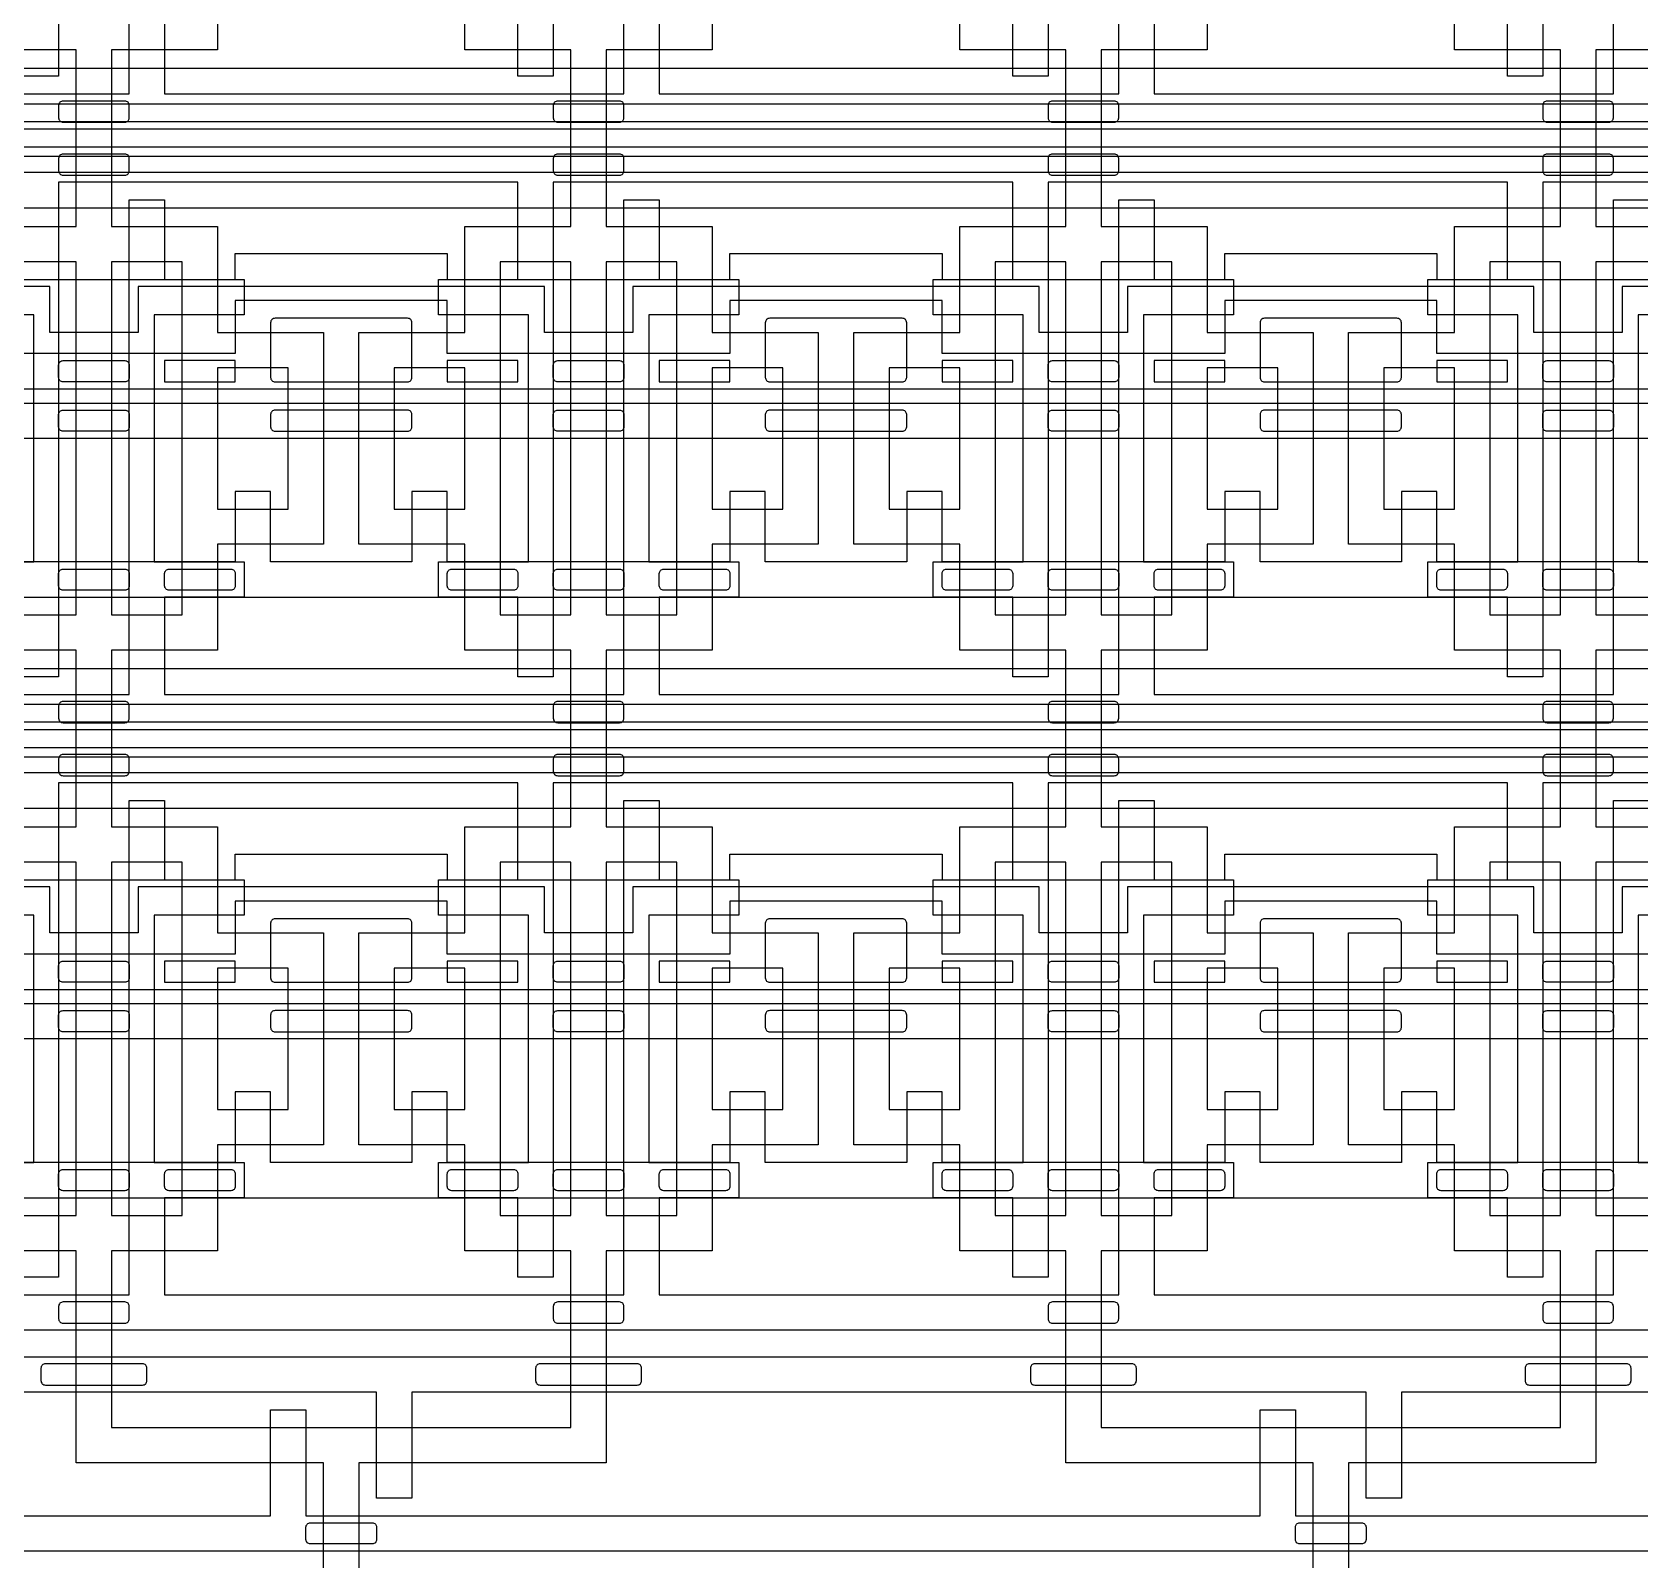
# Model space of a CAD drawing. Extents: x 0 to 194465, y -118660 to 40475.
# Drawn here: x 27637 to 32187, y 8948 to 13273 of the extents above; entities that cross this region are included whole.
import ezdxf

# ---------------------------------------------------------------- set-up
doc = ezdxf.new("R2010")
doc.units = 13
for name, color, linetype in [('Control 1 - Push up', 6, 'Continuous'), ('Control 2 - Push down', 1, 'Continuous'), ('Flow', 5, 'Continuous')]:
    doc.layers.add(name, color=color, linetype=linetype)

msp = doc.modelspace()

# ---------------------------------------------------------------- linework, layer by layer
at = {"layer": 'Control 1 - Push up'}
for points in [[(18462.498876, 11673.1072), (41962.498876, 11673.1072), (41962.498876, 13170.606938), (18462.498876, 13170.606938)], [(18362.498876, 13070.606938), (41862.498876, 13070.606938)], [(18262.498876, 13020.606938), (41762.498876, 13020.606938), (41762.498876, 12123.1072), (18262.498876, 12123.1072)], [(18162.498876, 12223.106938), (41662.498876, 12223.1072), (41662.498876, 12920.606938), (18162.498876, 12920.606938)], [(18062.498876, 12263.106939), (41562.498876, 12263.107199), (41562.498876, 12876.067922), (18062.498876, 12876.067922)], [(17962.498876, 12776.067922), (41462.498876, 12776.067922)], [(27412.498876, 12573.1072), (28212.498876, 12573.1072), (28212.498876, 12646.1072), (28812.498876, 12646.1072), (28812.498876, 12573.1072), (29612.498876, 12573.1072), (29612.498876, 12646.1072), (30212.498876, 12646.1072), (30212.498876, 12573.1072), (31012.498876, 12573.1072), (31012.498876, 12646.1072), (31612.498876, 12646.1072), (31612.498876, 12573.1072), (32412.498876, 12573.1072), (32412.498876, 12646.1072), (33012.498876, 12646.1072), (33012.498876, 12573.1072), (33812.498876, 12573.1072), (33812.498876, 12646.1072), (34412.498876, 12646.1072), (34412.498876, 12573.1072), (35212.498876, 12573.1072), (35212.498876, 12646.1072), (35812.498876, 12646.1072)], [(33287.498876, 12553.1072), (32137.498876, 12553.1072), (32137.498876, 12423.1072), (31887.498876, 12423.1072), (31887.498876, 12553.1072), (30737.498876, 12553.1072), (30737.498876, 12423.1072), (30487.498876, 12423.1072), (30487.498876, 12553.1072), (29337.498876, 12553.1072), (29337.498876, 12423.1072), (29087.498876, 12423.1072), (29087.498876, 12553.1072), (27937.498876, 12553.1072), (27937.498876, 12423.1072), (27687.498876, 12423.1072), (27687.498876, 12553.1072), (26537.498876, 12553.1072)], [(35812.498876, 12513.1072), (35212.498876, 12513.1072), (35212.498876, 12363.1072), (34412.498876, 12363.1072), (34412.498876, 12513.1072), (33812.498876, 12513.1072), (33812.498876, 12363.1072), (33012.498876, 12363.1072), (33012.498876, 12513.1072), (32412.498876, 12513.1072), (32412.498876, 12363.1072), (31612.498876, 12363.1072), (31612.498876, 12513.1072), (31012.498876, 12513.1072), (31012.498876, 12363.1072), (30212.498876, 12363.1072), (30212.498876, 12513.1072), (29612.498876, 12513.1072), (29612.498876, 12363.1072), (28812.498876, 12363.1072), (28812.498876, 12513.1072), (28212.498876, 12513.1072), (28212.498876, 12363.1072), (27412.498876, 12363.1072)], [(32412.498876, 11773.1072), (31612.498876, 11773.1072), (31612.498876, 11973.1072), (31512.498876, 11973.1072), (31512.498876, 11773.1072), (31112.498876, 11773.1072), (31112.498876, 11973.1072), (31012.498876, 11973.1072), (31012.498876, 11773.1072), (30212.498876, 11773.1072), (30212.498876, 11973.1072), (30112.498876, 11973.1072), (30112.498876, 11773.1072), (29712.498876, 11773.1072), (29712.498876, 11973.1072), (29612.498876, 11973.1072), (29612.498876, 11773.1072), (28812.498876, 11773.1072), (28812.498876, 11973.1072), (28712.498876, 11973.1072), (28712.498876, 11773.1072), (28312.498876, 11773.1072), (28312.498876, 11973.1072), (28212.498876, 11973.1072), (28212.498876, 11773.1072), (27412.498876, 11773.1072)], [(17962.498876, 9973.1072), (41962.498876, 9973.1072), (41962.498876, 11470.606938), (18462.498876, 11470.606938)], [(18362.498876, 11370.606938), (41862.498876, 11370.606938)], [(18262.498876, 11320.606938), (41762.498876, 11320.606938), (41762.498876, 10423.1072), (17962.498876, 10423.1072)], [(17962.498876, 10523.106936), (41662.498876, 10523.1072), (41662.498876, 11220.606938), (18162.498876, 11220.606938)], [(17962.498876, 10563.106939), (41562.498876, 10563.107199), (41562.498876, 11176.067922), (18062.498876, 11176.067922)], [(17962.498876, 11076.067922), (41462.498876, 11076.067922)], [(27412.498876, 10873.1072), (28212.498876, 10873.1072), (28212.498876, 10946.1072), (28812.498876, 10946.1072), (28812.498876, 10873.1072), (29612.498876, 10873.1072), (29612.498876, 10946.1072), (30212.498876, 10946.1072), (30212.498876, 10873.1072), (31012.498876, 10873.1072), (31012.498876, 10946.1072), (31612.498876, 10946.1072), (31612.498876, 10873.1072), (32412.498876, 10873.1072), (32412.498876, 10946.1072), (33012.498876, 10946.1072), (33012.498876, 10873.1072), (33812.498876, 10873.1072), (33812.498876, 10946.1072), (34412.498876, 10946.1072), (34412.498876, 10873.1072), (35212.498876, 10873.1072), (35212.498876, 10946.1072), (35812.498876, 10946.1072)], [(33287.498876, 10853.1072), (32137.498876, 10853.1072), (32137.498876, 10723.1072), (31887.498876, 10723.1072), (31887.498876, 10853.1072), (30737.498876, 10853.1072), (30737.498876, 10723.1072), (30487.498876, 10723.1072), (30487.498876, 10853.1072), (29337.498876, 10853.1072), (29337.498876, 10723.1072), (29087.498876, 10723.1072), (29087.498876, 10853.1072), (27937.498876, 10853.1072), (27937.498876, 10723.1072), (27687.498876, 10723.1072), (27687.498876, 10853.1072), (26537.498876, 10853.1072)], [(35812.498876, 10813.1072), (35212.498876, 10813.1072), (35212.498876, 10663.1072), (34412.498876, 10663.1072), (34412.498876, 10813.1072), (33812.498876, 10813.1072), (33812.498876, 10663.1072), (33012.498876, 10663.1072), (33012.498876, 10813.1072), (32412.498876, 10813.1072), (32412.498876, 10663.1072), (31612.498876, 10663.1072), (31612.498876, 10813.1072), (31012.498876, 10813.1072), (31012.498876, 10663.1072), (30212.498876, 10663.1072), (30212.498876, 10813.1072), (29612.498876, 10813.1072), (29612.498876, 10663.1072), (28812.498876, 10663.1072), (28812.498876, 10813.1072), (28212.498876, 10813.1072), (28212.498876, 10663.1072), (27412.498876, 10663.1072)], [(32412.498876, 10073.1072), (31612.498876, 10073.1072), (31612.498876, 10273.1072), (31512.498876, 10273.1072), (31512.498876, 10073.1072), (31112.498876, 10073.1072), (31112.498876, 10273.1072), (31012.498876, 10273.1072), (31012.498876, 10073.1072), (30212.498876, 10073.1072), (30212.498876, 10273.1072), (30112.498876, 10273.1072), (30112.498876, 10073.1072), (29712.498876, 10073.1072), (29712.498876, 10273.1072), (29612.498876, 10273.1072), (29612.498876, 10073.1072), (28812.498876, 10073.1072), (28812.498876, 10273.1072), (28712.498876, 10273.1072), (28712.498876, 10073.1072), (28312.498876, 10073.1072), (28312.498876, 10273.1072), (28212.498876, 10273.1072), (28212.498876, 10073.1072), (27412.498876, 10073.1072)]]:
    msp.add_lwpolyline(points, dxfattribs=at)
for points in [[(28712.498876, 12450.6072, 0.414214), (28699.998876, 12463.1072), (28324.998876, 12463.1072, 0.414214), (28312.498876, 12450.6072), (28312.498876, 12295.6072, 0.414214), (28324.998876, 12283.1072), (28699.998876, 12283.1072, 0.414214), (28712.498876, 12295.6072)], [(30112.498876, 12450.6072, 0.414214), (30099.998876, 12463.1072), (29724.998876, 12463.1072, 0.414214), (29712.498876, 12450.6072), (29712.498876, 12295.6072, 0.414214), (29724.998876, 12283.1072), (30099.998876, 12283.1072, 0.414214), (30112.498876, 12295.6072)], [(31512.498876, 12450.6072, 0.414214), (31499.998876, 12463.1072), (31124.998876, 12463.1072, 0.414214), (31112.498876, 12450.6072), (31112.498876, 12295.6072, 0.414214), (31124.998876, 12283.1072), (31499.998876, 12283.1072, 0.414214), (31512.498876, 12295.6072)], [(27724.998876, 12283.1072, -0.414214), (27712.498876, 12295.6072), (27712.498876, 12330.6072, -0.414214), (27724.998876, 12343.1072), (27899.998876, 12343.1072, -0.414214), (27912.498876, 12330.6072), (27912.498876, 12295.6072, -0.414214), (27899.998876, 12283.1072)], [(29124.998876, 12283.1072, -0.414214), (29112.498876, 12295.6072), (29112.498876, 12330.6072, -0.414214), (29124.998876, 12343.1072), (29299.998876, 12343.1072, -0.414214), (29312.498876, 12330.6072), (29312.498876, 12295.6072, -0.414214), (29299.998876, 12283.1072)], [(30524.998876, 12283.1072, -0.414214), (30512.498876, 12295.6072), (30512.498876, 12330.6072, -0.414214), (30524.998876, 12343.1072), (30699.998876, 12343.1072, -0.414214), (30712.498876, 12330.6072), (30712.498876, 12295.6072, -0.414214), (30699.998876, 12283.1072)], [(31924.998876, 12283.1072, -0.414214), (31912.498876, 12295.6072), (31912.498876, 12330.6072, -0.414214), (31924.998876, 12343.1072), (32099.998876, 12343.1072, -0.414214), (32112.498876, 12330.6072), (32112.498876, 12295.6072, -0.414214), (32099.998876, 12283.1072)], [(27724.998876, 12143.1072, -0.414214), (27712.498876, 12155.6072), (27712.498876, 12190.6072, -0.414214), (27724.998876, 12203.1072), (27899.998876, 12203.1072, -0.414214), (27912.498876, 12190.6072), (27912.498876, 12155.6072, -0.414214), (27899.998876, 12143.1072)], [(28324.998876, 12143.1072), (28699.998876, 12143.1072, 0.414214), (28712.498876, 12155.6072), (28712.498876, 12190.6072, 0.414214), (28699.998876, 12203.1072), (28324.998876, 12203.1072, 0.414214), (28312.498876, 12190.6072), (28312.498876, 12155.6072, 0.414214)], [(29124.998876, 12143.1072, -0.414214), (29112.498876, 12155.6072), (29112.498876, 12190.6072, -0.414214), (29124.998876, 12203.1072), (29299.998876, 12203.1072, -0.414214), (29312.498876, 12190.6072), (29312.498876, 12155.6072, -0.414214), (29299.998876, 12143.1072)], [(29724.998876, 12143.1072), (30099.998876, 12143.1072, 0.414214), (30112.498876, 12155.6072), (30112.498876, 12190.6072, 0.414214), (30099.998876, 12203.1072), (29724.998876, 12203.1072, 0.414214), (29712.498876, 12190.6072), (29712.498876, 12155.6072, 0.414214)], [(30524.998876, 12143.1072, -0.414214), (30512.498876, 12155.6072), (30512.498876, 12190.6072, -0.414214), (30524.998876, 12203.1072), (30699.998876, 12203.1072, -0.414214), (30712.498876, 12190.6072), (30712.498876, 12155.6072, -0.414214), (30699.998876, 12143.1072)], [(31124.998876, 12143.1072), (31499.998876, 12143.1072, 0.414214), (31512.498876, 12155.6072), (31512.498876, 12190.6072, 0.414214), (31499.998876, 12203.1072), (31124.998876, 12203.1072, 0.414214), (31112.498876, 12190.6072), (31112.498876, 12155.6072, 0.414214)], [(31924.998876, 12143.1072, -0.414214), (31912.498876, 12155.6072), (31912.498876, 12190.6072, -0.414214), (31924.998876, 12203.1072), (32099.998876, 12203.1072, -0.414214), (32112.498876, 12190.6072), (32112.498876, 12155.6072, -0.414214), (32099.998876, 12143.1072)], [(27724.998876, 11693.1072, -0.414214), (27712.498876, 11705.6072), (27712.498876, 11740.6072, -0.414214), (27724.998876, 11753.1072), (27899.998876, 11753.1072, -0.414214), (27912.498876, 11740.6072), (27912.498876, 11705.6072, -0.414214), (27899.998876, 11693.1072)], [(28024.998876, 11693.1072, -0.414214), (28012.498876, 11705.6072), (28012.498876, 11740.6072, -0.414214), (28024.998876, 11753.1072), (28199.998876, 11753.1072, -0.414214), (28212.498876, 11740.6072), (28212.498876, 11705.6072, -0.414214), (28199.998876, 11693.1072)], [(28824.998876, 11693.1072, -0.414214), (28812.498876, 11705.6072), (28812.498876, 11740.6072, -0.414214), (28824.998876, 11753.1072), (28999.998876, 11753.1072, -0.414214), (29012.498876, 11740.6072), (29012.498876, 11705.6072, -0.414214), (28999.998876, 11693.1072)], [(29124.998876, 11693.1072, -0.414214), (29112.498876, 11705.6072), (29112.498876, 11740.6072, -0.414214), (29124.998876, 11753.1072), (29299.998876, 11753.1072, -0.414214), (29312.498876, 11740.6072), (29312.498876, 11705.6072, -0.414214), (29299.998876, 11693.1072)], [(29424.998876, 11693.1072, -0.414214), (29412.498876, 11705.6072), (29412.498876, 11740.6072, -0.414214), (29424.998876, 11753.1072), (29599.998876, 11753.1072, -0.414214), (29612.498876, 11740.6072), (29612.498876, 11705.6072, -0.414214), (29599.998876, 11693.1072)], [(30224.998876, 11693.1072, -0.414214), (30212.498876, 11705.6072), (30212.498876, 11740.6072, -0.414214), (30224.998876, 11753.1072), (30399.998876, 11753.1072, -0.414214), (30412.498876, 11740.6072), (30412.498876, 11705.6072, -0.414214), (30399.998876, 11693.1072)], [(30524.998876, 11693.1072, -0.414214), (30512.498876, 11705.6072), (30512.498876, 11740.6072, -0.414214), (30524.998876, 11753.1072), (30699.998876, 11753.1072, -0.414214), (30712.498876, 11740.6072), (30712.498876, 11705.6072, -0.414214), (30699.998876, 11693.1072)], [(30824.998876, 11693.1072, -0.414214), (30812.498876, 11705.6072), (30812.498876, 11740.6072, -0.414214), (30824.998876, 11753.1072), (30999.998876, 11753.1072, -0.414214), (31012.498876, 11740.6072), (31012.498876, 11705.6072, -0.414214), (30999.998876, 11693.1072)], [(31624.998876, 11693.1072, -0.414214), (31612.498876, 11705.6072), (31612.498876, 11740.6072, -0.414214), (31624.998876, 11753.1072), (31799.998876, 11753.1072, -0.414214), (31812.498876, 11740.6072), (31812.498876, 11705.6072, -0.414214), (31799.998876, 11693.1072)], [(31924.998876, 11693.1072, -0.414214), (31912.498876, 11705.6072), (31912.498876, 11740.6072, -0.414214), (31924.998876, 11753.1072), (32099.998876, 11753.1072, -0.414214), (32112.498876, 11740.6072), (32112.498876, 11705.6072, -0.414214), (32099.998876, 11693.1072)], [(28712.498876, 10750.6072, 0.414214), (28699.998876, 10763.1072), (28324.998876, 10763.1072, 0.414214), (28312.498876, 10750.6072), (28312.498876, 10595.6072, 0.414214), (28324.998876, 10583.1072), (28699.998876, 10583.1072, 0.414214), (28712.498876, 10595.6072)], [(30112.498876, 10750.6072, 0.414214), (30099.998876, 10763.1072), (29724.998876, 10763.1072, 0.414214), (29712.498876, 10750.6072), (29712.498876, 10595.6072, 0.414214), (29724.998876, 10583.1072), (30099.998876, 10583.1072, 0.414214), (30112.498876, 10595.6072)], [(31512.498876, 10750.6072, 0.414214), (31499.998876, 10763.1072), (31124.998876, 10763.1072, 0.414214), (31112.498876, 10750.6072), (31112.498876, 10595.6072, 0.414214), (31124.998876, 10583.1072), (31499.998876, 10583.1072, 0.414214), (31512.498876, 10595.6072)], [(27724.998876, 10583.1072, -0.414214), (27712.498876, 10595.6072), (27712.498876, 10630.6072, -0.414214), (27724.998876, 10643.1072), (27899.998876, 10643.1072, -0.414214), (27912.498876, 10630.6072), (27912.498876, 10595.6072, -0.414214), (27899.998876, 10583.1072)], [(29124.998876, 10583.1072, -0.414214), (29112.498876, 10595.6072), (29112.498876, 10630.6072, -0.414214), (29124.998876, 10643.1072), (29299.998876, 10643.1072, -0.414214), (29312.498876, 10630.6072), (29312.498876, 10595.6072, -0.414214), (29299.998876, 10583.1072)], [(30524.998876, 10583.1072, -0.414214), (30512.498876, 10595.6072), (30512.498876, 10630.6072, -0.414214), (30524.998876, 10643.1072), (30699.998876, 10643.1072, -0.414214), (30712.498876, 10630.6072), (30712.498876, 10595.6072, -0.414214), (30699.998876, 10583.1072)], [(31924.998876, 10583.1072, -0.414214), (31912.498876, 10595.6072), (31912.498876, 10630.6072, -0.414214), (31924.998876, 10643.1072), (32099.998876, 10643.1072, -0.414214), (32112.498876, 10630.6072), (32112.498876, 10595.6072, -0.414214), (32099.998876, 10583.1072)], [(27724.998876, 10443.1072, -0.414214), (27712.498876, 10455.6072), (27712.498876, 10490.6072, -0.414214), (27724.998876, 10503.1072), (27899.998876, 10503.1072, -0.414214), (27912.498876, 10490.6072), (27912.498876, 10455.6072, -0.414214), (27899.998876, 10443.1072)], [(28324.998876, 10443.1072), (28699.998876, 10443.1072, 0.414214), (28712.498876, 10455.6072), (28712.498876, 10490.6072, 0.414214), (28699.998876, 10503.1072), (28324.998876, 10503.1072, 0.414214), (28312.498876, 10490.6072), (28312.498876, 10455.6072, 0.414214)], [(29124.998876, 10443.1072, -0.414214), (29112.498876, 10455.6072), (29112.498876, 10490.6072, -0.414214), (29124.998876, 10503.1072), (29299.998876, 10503.1072, -0.414214), (29312.498876, 10490.6072), (29312.498876, 10455.6072, -0.414214), (29299.998876, 10443.1072)], [(29724.998876, 10443.1072), (30099.998876, 10443.1072, 0.414214), (30112.498876, 10455.6072), (30112.498876, 10490.6072, 0.414214), (30099.998876, 10503.1072), (29724.998876, 10503.1072, 0.414214), (29712.498876, 10490.6072), (29712.498876, 10455.6072, 0.414214)], [(30524.998876, 10443.1072, -0.414214), (30512.498876, 10455.6072), (30512.498876, 10490.6072, -0.414214), (30524.998876, 10503.1072), (30699.998876, 10503.1072, -0.414214), (30712.498876, 10490.6072), (30712.498876, 10455.6072, -0.414214), (30699.998876, 10443.1072)], [(31124.998876, 10443.1072), (31499.998876, 10443.1072, 0.414214), (31512.498876, 10455.6072), (31512.498876, 10490.6072, 0.414214), (31499.998876, 10503.1072), (31124.998876, 10503.1072, 0.414214), (31112.498876, 10490.6072), (31112.498876, 10455.6072, 0.414214)], [(31924.998876, 10443.1072, -0.414214), (31912.498876, 10455.6072), (31912.498876, 10490.6072, -0.414214), (31924.998876, 10503.1072), (32099.998876, 10503.1072, -0.414214), (32112.498876, 10490.6072), (32112.498876, 10455.6072, -0.414214), (32099.998876, 10443.1072)], [(27724.998876, 9993.1072, -0.414214), (27712.498876, 10005.6072), (27712.498876, 10040.6072, -0.414214), (27724.998876, 10053.1072), (27899.998876, 10053.1072, -0.414214), (27912.498876, 10040.6072), (27912.498876, 10005.6072, -0.414214), (27899.998876, 9993.1072)], [(28024.998876, 9993.1072, -0.414214), (28012.498876, 10005.6072), (28012.498876, 10040.6072, -0.414214), (28024.998876, 10053.1072), (28199.998876, 10053.1072, -0.414214), (28212.498876, 10040.6072), (28212.498876, 10005.6072, -0.414214), (28199.998876, 9993.1072)], [(28824.998876, 9993.1072, -0.414214), (28812.498876, 10005.6072), (28812.498876, 10040.6072, -0.414214), (28824.998876, 10053.1072), (28999.998876, 10053.1072, -0.414214), (29012.498876, 10040.6072), (29012.498876, 10005.6072, -0.414214), (28999.998876, 9993.1072)], [(29124.998876, 9993.1072, -0.414214), (29112.498876, 10005.6072), (29112.498876, 10040.6072, -0.414214), (29124.998876, 10053.1072), (29299.998876, 10053.1072, -0.414214), (29312.498876, 10040.6072), (29312.498876, 10005.6072, -0.414214), (29299.998876, 9993.1072)], [(29424.998876, 9993.1072, -0.414214), (29412.498876, 10005.6072), (29412.498876, 10040.6072, -0.414214), (29424.998876, 10053.1072), (29599.998876, 10053.1072, -0.414214), (29612.498876, 10040.6072), (29612.498876, 10005.6072, -0.414214), (29599.998876, 9993.1072)], [(30224.998876, 9993.1072, -0.414214), (30212.498876, 10005.6072), (30212.498876, 10040.6072, -0.414214), (30224.998876, 10053.1072), (30399.998876, 10053.1072, -0.414214), (30412.498876, 10040.6072), (30412.498876, 10005.6072, -0.414214), (30399.998876, 9993.1072)], [(30524.998876, 9993.1072, -0.414214), (30512.498876, 10005.6072), (30512.498876, 10040.6072, -0.414214), (30524.998876, 10053.1072), (30699.998876, 10053.1072, -0.414214), (30712.498876, 10040.6072), (30712.498876, 10005.6072, -0.414214), (30699.998876, 9993.1072)], [(30824.998876, 9993.1072, -0.414214), (30812.498876, 10005.6072), (30812.498876, 10040.6072, -0.414214), (30824.998876, 10053.1072), (30999.998876, 10053.1072, -0.414214), (31012.498876, 10040.6072), (31012.498876, 10005.6072, -0.414214), (30999.998876, 9993.1072)], [(31624.998876, 9993.1072, -0.414214), (31612.498876, 10005.6072), (31612.498876, 10040.6072, -0.414214), (31624.998876, 10053.1072), (31799.998876, 10053.1072, -0.414214), (31812.498876, 10040.6072), (31812.498876, 10005.6072, -0.414214), (31799.998876, 9993.1072)], [(31924.998876, 9993.1072, -0.414214), (31912.498876, 10005.6072), (31912.498876, 10040.6072, -0.414214), (31924.998876, 10053.1072), (32099.998876, 10053.1072, -0.414214), (32112.498876, 10040.6072), (32112.498876, 10005.6072, -0.414214), (32099.998876, 9993.1072)]]:
    msp.add_lwpolyline(points, format="xyb", close=True, dxfattribs=at)
for points in [[(28212.498876, 12343.1072), (28012.498876, 12343.1072), (28012.498876, 12283.1072), (28212.498876, 12283.1072)], [(29012.498876, 12343.1072), (28812.498876, 12343.1072), (28812.498876, 12283.1072), (29012.498876, 12283.1072)], [(29612.498876, 12343.1072), (29412.498876, 12343.1072), (29412.498876, 12283.1072), (29612.498876, 12283.1072)], [(30412.498876, 12343.1072), (30212.498876, 12343.1072), (30212.498876, 12283.1072), (30412.498876, 12283.1072)], [(31012.498876, 12343.1072), (30812.498876, 12343.1072), (30812.498876, 12283.1072), (31012.498876, 12283.1072)], [(31812.498876, 12343.1072), (31612.498876, 12343.1072), (31612.498876, 12283.1072), (31812.498876, 12283.1072)], [(28212.498876, 10643.1072), (28012.498876, 10643.1072), (28012.498876, 10583.1072), (28212.498876, 10583.1072)], [(29012.498876, 10643.1072), (28812.498876, 10643.1072), (28812.498876, 10583.1072), (29012.498876, 10583.1072)], [(29612.498876, 10643.1072), (29412.498876, 10643.1072), (29412.498876, 10583.1072), (29612.498876, 10583.1072)], [(30412.498876, 10643.1072), (30212.498876, 10643.1072), (30212.498876, 10583.1072), (30412.498876, 10583.1072)], [(31012.498876, 10643.1072), (30812.498876, 10643.1072), (30812.498876, 10583.1072), (31012.498876, 10583.1072)], [(31812.498876, 10643.1072), (31612.498876, 10643.1072), (31612.498876, 10583.1072), (31812.498876, 10583.1072)]]:
    msp.add_lwpolyline(points, close=True, dxfattribs=at)
at = {"layer": 'Control 2 - Push down'}
for points in [[(27712.498876, 14548.1072), (27712.498876, 13148.1072), (27612.498876, 13148.1072)], [(29112.498876, 14548.1072), (29112.498876, 13148.1072), (29012.498876, 13148.1072), (29012.498876, 13373.1072)], [(30512.498876, 14548.1072), (30512.498876, 13148.1072), (30412.498876, 13148.1072), (30412.498876, 13373.1072)], [(31912.498876, 14548.1072), (31912.498876, 13148.1072), (31812.498876, 13148.1072), (31812.498876, 13373.1072)], [(26612.498876, 13098.1072), (27912.498876, 13098.1072), (27912.498876, 14498.1072)], [(28012.498876, 13373.1072), (28012.498876, 13098.1072), (29312.498876, 13098.1072), (29312.498876, 14498.1072)], [(29412.498876, 13373.1072), (29412.498876, 13098.1072), (30712.498876, 13098.1072), (30712.498876, 14498.1072)], [(30812.498876, 13373.1072), (30812.498876, 13098.1072), (32112.498876, 13098.1072), (32112.498876, 14498.1072)], [(44962.498876, 12998.1072), (19512.498876, 12998.1072)], [(19212.498876, 12948.1072), (44962.498876, 12948.1072)], [(33212.498876, 12848.1072), (31912.498876, 12848.1072), (31912.498876, 11448.1072), (31812.498876, 11448.1072), (31812.498876, 11673.1072), (31587.498876, 11673.1072), (31587.498876, 11773.1072), (31842.498876, 11773.1072), (31842.498876, 12473.1072), (31587.498876, 12473.1072), (31587.498876, 12573.1072), (31812.498876, 12573.1072), (31812.498876, 12848.1072), (30512.498876, 12848.1072), (30512.498876, 11448.1072), (30412.498876, 11448.1072), (30412.498876, 11673.1072), (30187.498876, 11673.1072), (30187.498876, 11773.1072), (30442.498876, 11773.1072), (30442.498876, 12473.1072), (30187.498876, 12473.1072), (30187.498876, 12573.1072), (30412.498876, 12573.1072), (30412.498876, 12848.1072), (29112.498876, 12848.1072), (29112.498876, 11448.1072), (29012.498876, 11448.1072), (29012.498876, 11673.1072), (28787.498876, 11673.1072), (28787.498876, 11773.1072), (29042.498876, 11773.1072), (29042.498876, 12473.1072), (28787.498876, 12473.1072), (28787.498876, 12573.1072), (29012.498876, 12573.1072), (29012.498876, 12848.1072), (27712.498876, 12848.1072), (27712.498876, 11448.1072), (27612.498876, 11448.1072)], [(26612.498876, 11398.1072), (27912.498876, 11398.1072), (27912.498876, 12798.1072), (28012.498876, 12798.1072), (28012.498876, 12573.1072), (28237.498876, 12573.1072), (28237.498876, 12473.1072), (27982.498876, 12473.1072), (27982.498876, 11773.1072), (28237.498876, 11773.1072), (28237.498876, 11673.1072), (28012.498876, 11673.1072), (28012.498876, 11398.1072), (29312.498876, 11398.1072), (29312.498876, 12798.1072), (29412.498876, 12798.1072), (29412.498876, 12573.1072), (29637.498876, 12573.1072), (29637.498876, 12473.1072), (29382.498876, 12473.1072), (29382.498876, 11773.1072), (29637.498876, 11773.1072), (29637.498876, 11673.1072), (29412.498876, 11673.1072), (29412.498876, 11398.1072), (30712.498876, 11398.1072), (30712.498876, 12798.1072), (30812.498876, 12798.1072), (30812.498876, 12573.1072), (31037.498876, 12573.1072), (31037.498876, 12473.1072), (30782.498876, 12473.1072), (30782.498876, 11773.1072), (31037.498876, 11773.1072), (31037.498876, 11673.1072), (30812.498876, 11673.1072), (30812.498876, 11398.1072), (32112.498876, 11398.1072), (32112.498876, 12798.1072), (32212.498876, 12798.1072)], [(27387.498876, 11773.1072), (27642.498876, 11773.1072), (27642.498876, 12473.1072), (27387.498876, 12473.1072)], [(32437.498876, 12473.1072), (32182.498876, 12473.1072), (32182.498876, 11773.1072), (32437.498876, 11773.1072)], [(44962.498876, 11298.1072), (19512.498876, 11298.1072)], [(19212.498876, 11248.1072), (44962.498876, 11248.1072)], [(33212.498876, 11148.1072), (31912.498876, 11148.1072), (31912.498876, 9748.1072), (31812.498876, 9748.1072), (31812.498876, 9973.1072), (31587.498876, 9973.1072), (31587.498876, 10073.1072), (31842.498876, 10073.1072), (31842.498876, 10773.1072), (31587.498876, 10773.1072), (31587.498876, 10873.1072), (31812.498876, 10873.1072), (31812.498876, 11148.1072), (30512.498876, 11148.1072), (30512.498876, 9748.1072), (30412.498876, 9748.1072), (30412.498876, 9973.1072), (30187.498876, 9973.1072), (30187.498876, 10073.1072), (30442.498876, 10073.1072), (30442.498876, 10773.1072), (30187.498876, 10773.1072), (30187.498876, 10873.1072), (30412.498876, 10873.1072), (30412.498876, 11148.1072), (29112.498876, 11148.1072), (29112.498876, 9748.1072), (29012.498876, 9748.1072), (29012.498876, 9973.1072), (28787.498876, 9973.1072), (28787.498876, 10073.1072), (29042.498876, 10073.1072), (29042.498876, 10773.1072), (28787.498876, 10773.1072), (28787.498876, 10873.1072), (29012.498876, 10873.1072), (29012.498876, 11148.1072), (27712.498876, 11148.1072), (27712.498876, 9748.1072), (27612.498876, 9748.1072)], [(26612.498876, 9698.1072), (27912.498876, 9698.1072), (27912.498876, 11098.1072), (28012.498876, 11098.1072), (28012.498876, 10873.1072), (28237.498876, 10873.1072), (28237.498876, 10773.1072), (27982.498876, 10773.1072), (27982.498876, 10073.1072), (28237.498876, 10073.1072), (28237.498876, 9973.1072), (28012.498876, 9973.1072), (28012.498876, 9698.1072), (29312.498876, 9698.1072), (29312.498876, 11098.1072), (29412.498876, 11098.1072), (29412.498876, 10873.1072), (29637.498876, 10873.1072), (29637.498876, 10773.1072), (29382.498876, 10773.1072), (29382.498876, 10073.1072), (29637.498876, 10073.1072), (29637.498876, 9973.1072), (29412.498876, 9973.1072), (29412.498876, 9698.1072), (30712.498876, 9698.1072), (30712.498876, 11098.1072), (30812.498876, 11098.1072), (30812.498876, 10873.1072), (31037.498876, 10873.1072), (31037.498876, 10773.1072), (30782.498876, 10773.1072), (30782.498876, 10073.1072), (31037.498876, 10073.1072), (31037.498876, 9973.1072), (30812.498876, 9973.1072), (30812.498876, 9698.1072), (32112.498876, 9698.1072), (32112.498876, 11098.1072), (32212.498876, 11098.1072)], [(27387.498876, 10073.1072), (27642.498876, 10073.1072), (27642.498876, 10773.1072), (27387.498876, 10773.1072)], [(32437.498876, 10773.1072), (32182.498876, 10773.1072), (32182.498876, 10073.1072), (32437.498876, 10073.1072)], [(44962.498876, 9598.1072), (19512.498876, 9598.1072)], [(18432.498876, 9523.1072), (40962.498876, 9523.1072)], [(37012.498876, 9423.1072), (34312.498876, 9423.1072), (34312.498876, 9123.1072), (34212.498876, 9123.1072), (34212.498876, 9423.1072), (31512.498876, 9423.1072), (31512.498876, 9123.1072), (31412.498876, 9123.1072), (31412.498876, 9423.1072), (28712.498876, 9423.1072), (28712.498876, 9123.1072), (28612.498876, 9123.1072), (28612.498876, 9423.1072), (25912.498876, 9423.1072), (25912.498876, 9123.1072), (25812.498876, 9123.1072), (25812.498876, 9423.1072), (23112.498876, 9423.1072), (23112.498876, 9123.1072), (23012.498876, 9123.1072), (23012.498876, 9423.1072), (20312.498876, 9423.1072)], [(20012.498876, 9073.1072), (22712.498876, 9073.1072), (22712.498876, 9373.1072), (22812.498876, 9373.1072), (22812.498876, 9073.1072), (25512.498876, 9073.1072), (25512.498876, 9373.1072), (25612.498876, 9373.1072), (25612.498876, 9073.1072), (28312.498876, 9073.1072), (28312.498876, 9373.1072), (28412.498876, 9373.1072), (28412.498876, 9073.1072), (31112.498876, 9073.1072), (31112.498876, 9373.1072), (31212.498876, 9373.1072), (31212.498876, 9073.1072), (33912.498876, 9073.1072), (33912.498876, 9373.1072), (34012.498876, 9373.1072), (34012.498876, 9073.1072), (36712.498876, 9073.1072)], [(40262.498876, 8973.1072), (18132.498876, 8973.1072)]]:
    msp.add_lwpolyline(points, dxfattribs=at)
for points in [[(27899.998876, 13078.1072), (27724.998876, 13078.1072, 0.414214), (27712.498876, 13065.6072), (27712.498876, 13030.6072, 0.414214), (27724.998876, 13018.1072), (27899.998876, 13018.1072, 0.414214), (27912.498876, 13030.6072), (27912.498876, 13065.6072, 0.414214)], [(29299.998876, 13078.1072), (29124.998876, 13078.1072, 0.414214), (29112.498876, 13065.6072), (29112.498876, 13030.6072, 0.414214), (29124.998876, 13018.1072), (29299.998876, 13018.1072, 0.414214), (29312.498876, 13030.6072), (29312.498876, 13065.6072, 0.414214)], [(30699.998876, 13078.1072), (30524.998876, 13078.1072, 0.414214), (30512.498876, 13065.6072), (30512.498876, 13030.6072, 0.414214), (30524.998876, 13018.1072), (30699.998876, 13018.1072, 0.414214), (30712.498876, 13030.6072), (30712.498876, 13065.6072, 0.414214)], [(32099.998876, 13078.1072), (31924.998876, 13078.1072, 0.414214), (31912.498876, 13065.6072), (31912.498876, 13030.6072, 0.414214), (31924.998876, 13018.1072), (32099.998876, 13018.1072, 0.414214), (32112.498876, 13030.6072), (32112.498876, 13065.6072, 0.414214)], [(27899.998876, 12928.1072), (27724.998876, 12928.1072, 0.414214), (27712.498876, 12915.6072), (27712.498876, 12880.6072, 0.414214), (27724.998876, 12868.1072), (27899.998876, 12868.1072, 0.414214), (27912.498876, 12880.6072), (27912.498876, 12915.6072, 0.414214)], [(29299.998876, 12928.1072), (29124.998876, 12928.1072, 0.414214), (29112.498876, 12915.6072), (29112.498876, 12880.6072, 0.414214), (29124.998876, 12868.1072), (29299.998876, 12868.1072, 0.414214), (29312.498876, 12880.6072), (29312.498876, 12915.6072, 0.414214)], [(30699.998876, 12928.1072), (30524.998876, 12928.1072, 0.414214), (30512.498876, 12915.6072), (30512.498876, 12880.6072, 0.414214), (30524.998876, 12868.1072), (30699.998876, 12868.1072, 0.414214), (30712.498876, 12880.6072), (30712.498876, 12915.6072, 0.414214)], [(32099.998876, 12928.1072), (31924.998876, 12928.1072, 0.414214), (31912.498876, 12915.6072), (31912.498876, 12880.6072, 0.414214), (31924.998876, 12868.1072), (32099.998876, 12868.1072, 0.414214), (32112.498876, 12880.6072), (32112.498876, 12915.6072, 0.414214)], [(27899.998876, 11378.1072), (27724.998876, 11378.1072, 0.414214), (27712.498876, 11365.6072), (27712.498876, 11330.6072, 0.414214), (27724.998876, 11318.1072), (27899.998876, 11318.1072, 0.414214), (27912.498876, 11330.6072), (27912.498876, 11365.6072, 0.414214)], [(29299.998876, 11378.1072), (29124.998876, 11378.1072, 0.414214), (29112.498876, 11365.6072), (29112.498876, 11330.6072, 0.414214), (29124.998876, 11318.1072), (29299.998876, 11318.1072, 0.414214), (29312.498876, 11330.6072), (29312.498876, 11365.6072, 0.414214)], [(30699.998876, 11378.1072), (30524.998876, 11378.1072, 0.414214), (30512.498876, 11365.6072), (30512.498876, 11330.6072, 0.414214), (30524.998876, 11318.1072), (30699.998876, 11318.1072, 0.414214), (30712.498876, 11330.6072), (30712.498876, 11365.6072, 0.414214)], [(32099.998876, 11378.1072), (31924.998876, 11378.1072, 0.414214), (31912.498876, 11365.6072), (31912.498876, 11330.6072, 0.414214), (31924.998876, 11318.1072), (32099.998876, 11318.1072, 0.414214), (32112.498876, 11330.6072), (32112.498876, 11365.6072, 0.414214)], [(27899.998876, 11228.1072), (27724.998876, 11228.1072, 0.414214), (27712.498876, 11215.6072), (27712.498876, 11180.6072, 0.414214), (27724.998876, 11168.1072), (27899.998876, 11168.1072, 0.414214), (27912.498876, 11180.6072), (27912.498876, 11215.6072, 0.414214)], [(29299.998876, 11228.1072), (29124.998876, 11228.1072, 0.414214), (29112.498876, 11215.6072), (29112.498876, 11180.6072, 0.414214), (29124.998876, 11168.1072), (29299.998876, 11168.1072, 0.414214), (29312.498876, 11180.6072), (29312.498876, 11215.6072, 0.414214)], [(30699.998876, 11228.1072), (30524.998876, 11228.1072, 0.414214), (30512.498876, 11215.6072), (30512.498876, 11180.6072, 0.414214), (30524.998876, 11168.1072), (30699.998876, 11168.1072, 0.414214), (30712.498876, 11180.6072), (30712.498876, 11215.6072, 0.414214)], [(32099.998876, 11228.1072), (31924.998876, 11228.1072, 0.414214), (31912.498876, 11215.6072), (31912.498876, 11180.6072, 0.414214), (31924.998876, 11168.1072), (32099.998876, 11168.1072, 0.414214), (32112.498876, 11180.6072), (32112.498876, 11215.6072, 0.414214)], [(27899.998876, 9678.1072), (27724.998876, 9678.1072, 0.414214), (27712.498876, 9665.6072), (27712.498876, 9630.6072, 0.414214), (27724.998876, 9618.1072), (27899.998876, 9618.1072, 0.414214), (27912.498876, 9630.6072), (27912.498876, 9665.6072, 0.414214)], [(29299.998876, 9678.1072), (29124.998876, 9678.1072, 0.414214), (29112.498876, 9665.6072), (29112.498876, 9630.6072, 0.414214), (29124.998876, 9618.1072), (29299.998876, 9618.1072, 0.414214), (29312.498876, 9630.6072), (29312.498876, 9665.6072, 0.414214)], [(30699.998876, 9678.1072), (30524.998876, 9678.1072, 0.414214), (30512.498876, 9665.6072), (30512.498876, 9630.6072, 0.414214), (30524.998876, 9618.1072), (30699.998876, 9618.1072, 0.414214), (30712.498876, 9630.6072), (30712.498876, 9665.6072, 0.414214)], [(32099.998876, 9678.1072), (31924.998876, 9678.1072, 0.414214), (31912.498876, 9665.6072), (31912.498876, 9630.6072, 0.414214), (31924.998876, 9618.1072), (32099.998876, 9618.1072, 0.414214), (32112.498876, 9630.6072), (32112.498876, 9665.6072, 0.414214)], [(27662.498876, 9490.6072), (27662.498876, 9455.6072, 0.414214), (27674.998876, 9443.1072), (27949.998876, 9443.1072, 0.414214), (27962.498876, 9455.6072), (27962.498876, 9490.6072, 0.414214), (27949.998876, 9503.1072), (27674.998876, 9503.1072, 0.414214)], [(29062.498876, 9490.6072), (29062.498876, 9455.6072, 0.414214), (29074.998876, 9443.1072), (29349.998876, 9443.1072, 0.414214), (29362.498876, 9455.6072), (29362.498876, 9490.6072, 0.414214), (29349.998876, 9503.1072), (29074.998876, 9503.1072, 0.414214)], [(30462.498876, 9490.6072), (30462.498876, 9455.6072, 0.414214), (30474.998876, 9443.1072), (30749.998876, 9443.1072, 0.414214), (30762.498876, 9455.6072), (30762.498876, 9490.6072, 0.414214), (30749.998876, 9503.1072), (30474.998876, 9503.1072, 0.414214)], [(31862.498876, 9490.6072), (31862.498876, 9455.6072, 0.414214), (31874.998876, 9443.1072), (32149.998876, 9443.1072, 0.414214), (32162.498876, 9455.6072), (32162.498876, 9490.6072, 0.414214), (32149.998876, 9503.1072), (31874.998876, 9503.1072, 0.414214)], [(28599.998876, 8993.1072), (28424.998876, 8993.1072, -0.414214), (28412.498876, 9005.6072), (28412.498876, 9040.6072, -0.414214), (28424.998876, 9053.1072), (28599.998876, 9053.1072, -0.414214), (28612.498876, 9040.6072), (28612.498876, 9005.6072, -0.414214)], [(31399.998876, 8993.1072), (31224.998876, 8993.1072, -0.414214), (31212.498876, 9005.6072), (31212.498876, 9040.6072, -0.414214), (31224.998876, 9053.1072), (31399.998876, 9053.1072, -0.414214), (31412.498876, 9040.6072), (31412.498876, 9005.6072, -0.414214)]]:
    msp.add_lwpolyline(points, format="xyb", close=True, dxfattribs=at)
at = {"layer": 'Flow'}
for points in [[(28162.498876, 13523.1072), (28162.498876, 13223.1072), (27862.498876, 13223.1072), (27862.498876, 12973.1072), (27862.498876, 12723.1072), (28162.498876, 12723.1072), (28162.498876, 12423.1072), (28462.498876, 12423.1072), (28462.498876, 11823.1072), (28162.498876, 11823.1072), (28162.498876, 11523.1072), (27862.498876, 11523.1072), (27862.498876, 11273.1072), (27862.498876, 11023.1072), (28162.498876, 11023.1072), (28162.498876, 10723.1072), (28462.498876, 10723.1072), (28462.498876, 10123.1072), (28162.498876, 10123.1072), (28162.498876, 9823.1072), (27862.498876, 9823.1072), (27862.498876, 9573.1072), (27862.498876, 9323.1072), (29162.498876, 9323.1072), (29162.498876, 9573.1072), (29162.498876, 9823.1072), (28862.498876, 9823.1072), (28862.498876, 10123.1072), (28562.498876, 10123.1072), (28562.498876, 10723.1072), (28862.498876, 10723.1072), (28862.498876, 11023.1072), (29162.498876, 11023.1072), (29162.498876, 11273.1072), (29162.498876, 11523.1072), (28862.498876, 11523.1072), (28862.498876, 11823.1072), (28562.498876, 11823.1072), (28562.498876, 12423.1072), (28862.498876, 12423.1072), (28862.498876, 12723.1072), (29162.498876, 12723.1072), (29162.498876, 12973.1072), (29162.498876, 13223.1072), (28862.498876, 13223.1072), (28862.498876, 13523.1072)], [(29562.498876, 13523.1072), (29562.498876, 13223.1072), (29262.498876, 13223.1072), (29262.498876, 12973.1072), (29262.498876, 12723.1072), (29562.498876, 12723.1072), (29562.498876, 12423.1072), (29862.498876, 12423.1072), (29862.498876, 11823.1072), (29562.498876, 11823.1072), (29562.498876, 11523.1072), (29262.498876, 11523.1072), (29262.498876, 11273.1072), (29262.498876, 11023.1072), (29562.498876, 11023.1072), (29562.498876, 10723.1072), (29862.498876, 10723.1072), (29862.498876, 10123.1072), (29562.498876, 10123.1072), (29562.498876, 9823.1072), (29262.498876, 9823.1072), (29262.498876, 9573.1072), (29262.498876, 9223.1072), (28562.498876, 9223.1072), (28562.498876, 8623.1072)], [(31262.498876, 8623.1072), (31262.498876, 9223.1072), (30562.498876, 9223.1072), (30562.498876, 9573.1072), (30562.498876, 9823.1072), (30262.498876, 9823.1072), (30262.498876, 10123.1072), (29962.498876, 10123.1072), (29962.498876, 10723.1072), (30262.498876, 10723.1072), (30262.498876, 11023.1072), (30562.498876, 11023.1072), (30562.498876, 11273.1072), (30562.498876, 11523.1072), (30262.498876, 11523.1072), (30262.498876, 11823.1072), (29962.498876, 11823.1072), (29962.498876, 12423.1072), (30262.498876, 12423.1072), (30262.498876, 12723.1072), (30562.498876, 12723.1072), (30562.498876, 12973.1072), (30562.498876, 13223.1072), (30262.498876, 13223.1072), (30262.498876, 13523.1072)], [(30962.498876, 13523.1072), (30962.498876, 13223.1072), (30662.498876, 13223.1072), (30662.498876, 12973.1072), (30662.498876, 12723.1072), (30962.498876, 12723.1072), (30962.498876, 12423.1072), (31262.498876, 12423.1072), (31262.498876, 11823.1072), (30962.498876, 11823.1072), (30962.498876, 11523.1072), (30662.498876, 11523.1072), (30662.498876, 11273.1072), (30662.498876, 11023.1072), (30962.498876, 11023.1072), (30962.498876, 10723.1072), (31262.498876, 10723.1072), (31262.498876, 10123.1072), (30962.498876, 10123.1072), (30962.498876, 9823.1072), (30662.498876, 9823.1072), (30662.498876, 9573.1072), (30662.498876, 9323.1072), (31962.498876, 9323.1072), (31962.498876, 9573.1072), (31962.498876, 9823.1072), (31662.498876, 9823.1072), (31662.498876, 10123.1072), (31362.498876, 10123.1072), (31362.498876, 10723.1072), (31662.498876, 10723.1072), (31662.498876, 11023.1072), (31962.498876, 11023.1072), (31962.498876, 11273.1072), (31962.498876, 11523.1072), (31662.498876, 11523.1072), (31662.498876, 11823.1072), (31362.498876, 11823.1072), (31362.498876, 12423.1072), (31662.498876, 12423.1072), (31662.498876, 12723.1072), (31962.498876, 12723.1072), (31962.498876, 12973.1072), (31962.498876, 13223.1072), (31662.498876, 13223.1072), (31662.498876, 13523.1072)], [(27462.498876, 12723.1072), (27762.498876, 12723.1072), (27762.498876, 12973.1072), (27762.498876, 13223.1072), (27462.498876, 13223.1072)], [(32362.498876, 13223.1072), (32062.498876, 13223.1072), (32062.498876, 12973.1072), (32062.498876, 12723.1072), (32362.498876, 12723.1072)], [(27462.498876, 11023.1072), (27762.498876, 11023.1072), (27762.498876, 11273.1072), (27762.498876, 11523.1072), (27462.498876, 11523.1072)], [(32362.498876, 11523.1072), (32062.498876, 11523.1072), (32062.498876, 11273.1072), (32062.498876, 11023.1072), (32362.498876, 11023.1072)], [(28462.498876, 8723.1072), (28462.498876, 9223.1072), (27762.498876, 9223.1072), (27762.498876, 9573.1072), (27762.498876, 9823.1072), (27462.498876, 9823.1072)], [(32362.498876, 9823.1072), (32062.498876, 9823.1072), (32062.498876, 9573.1072), (32062.498876, 9223.1072), (31362.498876, 9223.1072), (31362.498876, 8723.1072)]]:
    msp.add_lwpolyline(points, dxfattribs=at)
for points in [[(27762.498876, 11623.1072), (27762.498876, 12623.1072), (27562.498876, 12623.1072), (27562.498876, 11623.1072)], [(28062.498876, 12623.1072), (27862.498876, 12623.1072), (27862.498876, 11623.1072), (28062.498876, 11623.1072)], [(29162.498876, 11623.1072), (29162.498876, 12623.1072), (28962.498876, 12623.1072), (28962.498876, 11623.1072)], [(29462.498876, 12623.1072), (29262.498876, 12623.1072), (29262.498876, 11623.1072), (29462.498876, 11623.1072)], [(30562.498876, 11623.1072), (30562.498876, 12623.1072), (30362.498876, 12623.1072), (30362.498876, 11623.1072)], [(30862.498876, 12623.1072), (30662.498876, 12623.1072), (30662.498876, 11623.1072), (30862.498876, 11623.1072)], [(31962.498876, 11623.1072), (31962.498876, 12623.1072), (31762.498876, 12623.1072), (31762.498876, 11623.1072)], [(32262.498876, 12623.1072), (32062.498876, 12623.1072), (32062.498876, 11623.1072), (32262.498876, 11623.1072)], [(28362.498876, 12323.1072), (28162.498876, 12323.1072), (28162.498876, 11923.1072), (28362.498876, 11923.1072)], [(28862.498876, 11923.1072), (28862.498876, 12323.1072), (28662.498876, 12323.1072), (28662.498876, 11923.1072)], [(29762.498876, 12323.1072), (29562.498876, 12323.1072), (29562.498876, 11923.1072), (29762.498876, 11923.1072)], [(30262.498876, 11923.1072), (30262.498876, 12323.1072), (30062.498876, 12323.1072), (30062.498876, 11923.1072)], [(31162.498876, 12323.1072), (30962.498876, 12323.1072), (30962.498876, 11923.1072), (31162.498876, 11923.1072)], [(31662.498876, 11923.1072), (31662.498876, 12323.1072), (31462.498876, 12323.1072), (31462.498876, 11923.1072)], [(27762.498876, 9923.1072), (27762.498876, 10923.1072), (27562.498876, 10923.1072), (27562.498876, 9923.1072)], [(28062.498876, 10923.1072), (27862.498876, 10923.1072), (27862.498876, 9923.1072), (28062.498876, 9923.1072)], [(29162.498876, 9923.1072), (29162.498876, 10923.1072), (28962.498876, 10923.1072), (28962.498876, 9923.1072)], [(29462.498876, 10923.1072), (29262.498876, 10923.1072), (29262.498876, 9923.1072), (29462.498876, 9923.1072)], [(30562.498876, 9923.1072), (30562.498876, 10923.1072), (30362.498876, 10923.1072), (30362.498876, 9923.1072)], [(30862.498876, 10923.1072), (30662.498876, 10923.1072), (30662.498876, 9923.1072), (30862.498876, 9923.1072)], [(31962.498876, 9923.1072), (31962.498876, 10923.1072), (31762.498876, 10923.1072), (31762.498876, 9923.1072)], [(32262.498876, 10923.1072), (32062.498876, 10923.1072), (32062.498876, 9923.1072), (32262.498876, 9923.1072)], [(28362.498876, 10623.1072), (28162.498876, 10623.1072), (28162.498876, 10223.1072), (28362.498876, 10223.1072)], [(28862.498876, 10223.1072), (28862.498876, 10623.1072), (28662.498876, 10623.1072), (28662.498876, 10223.1072)], [(29762.498876, 10623.1072), (29562.498876, 10623.1072), (29562.498876, 10223.1072), (29762.498876, 10223.1072)], [(30262.498876, 10223.1072), (30262.498876, 10623.1072), (30062.498876, 10623.1072), (30062.498876, 10223.1072)], [(31162.498876, 10623.1072), (30962.498876, 10623.1072), (30962.498876, 10223.1072), (31162.498876, 10223.1072)], [(31662.498876, 10223.1072), (31662.498876, 10623.1072), (31462.498876, 10623.1072), (31462.498876, 10223.1072)]]:
    msp.add_lwpolyline(points, close=True, dxfattribs=at)

doc.saveas('drawing.dxf')
